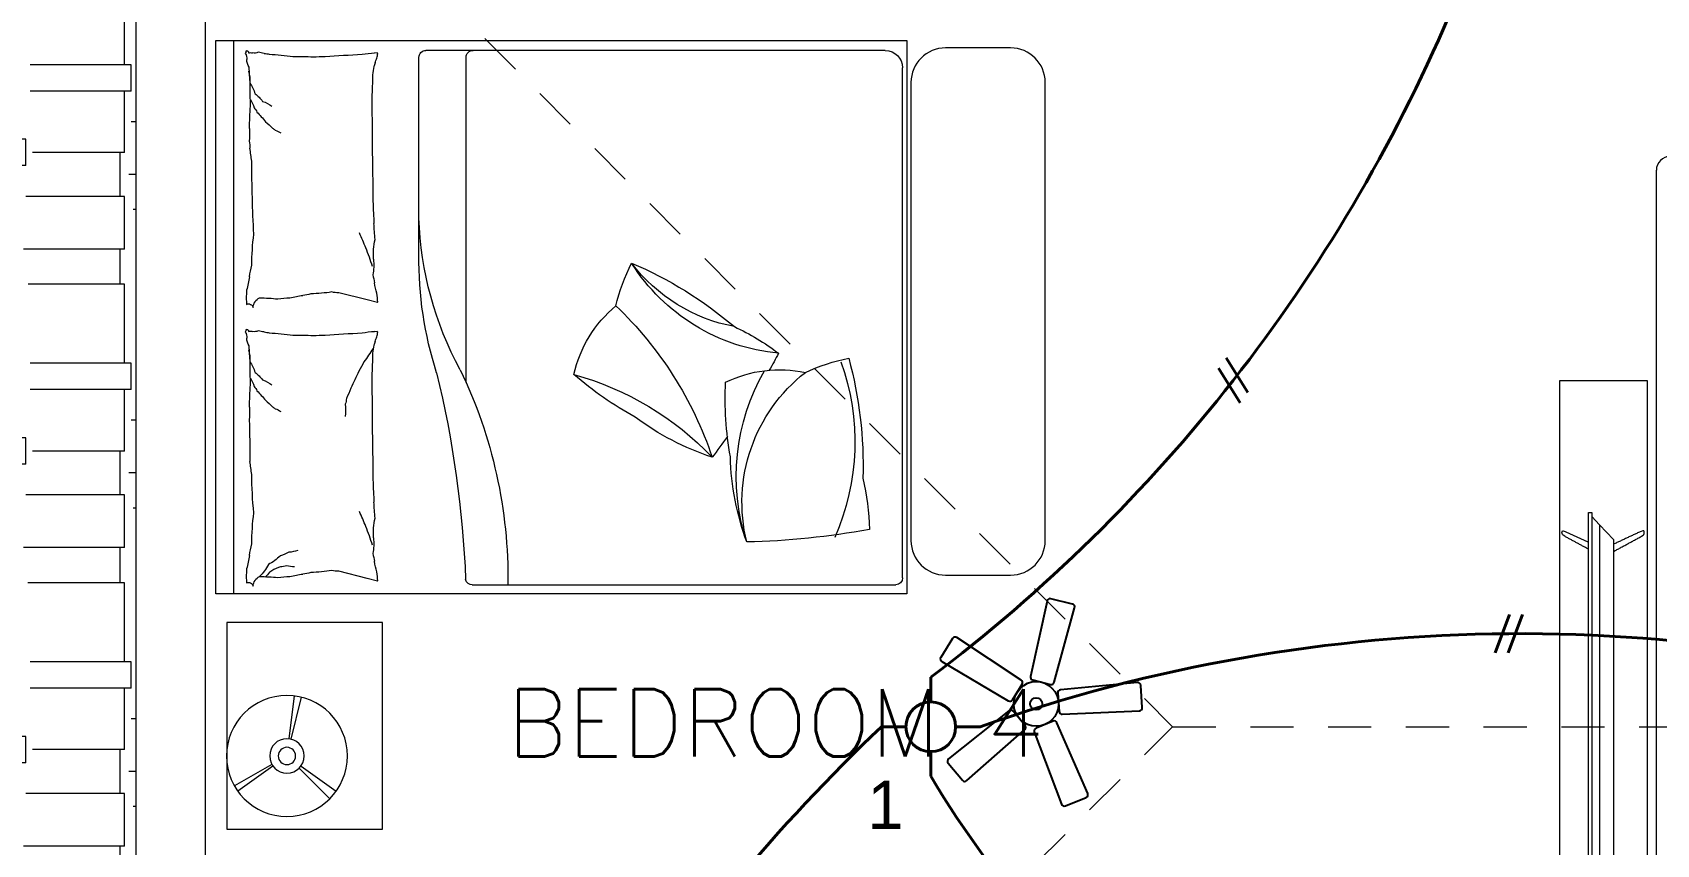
# Model space of a CAD drawing. Header units: metres. Extents: x 14 to 2416, y -346 to 476.
# Drawn here: x 132.477 to 137.177, y -69.412 to -67.063 of the extents above; entities that cross this region are included whole.
import ezdxf

# ---------------------------------------------------------------- set-up
doc = ezdxf.new("R2010")
doc.units = ezdxf.units.M
for name, pattern in [('0', [0]), ('CONTINUA', [0]), ('HIDDEN2', [0.1875, 0.125, -0.0625])]:
    doc.linetypes.add(name, pattern=pattern)
doc.layers.get('0').update_dxf_attribs({"linetype": '0', "lineweight": 20})
for name, color, linetype, lineweight in [('A-ANNO-TEXT', 20, 'Continuous', 13), ('A-WALL', 250, 'Continuous', 20), ('baños', 251, 'Continuous', 0), ('E Salida Luces', 22, 'Continuous', 40), ('E Tuberia Emp Losa', 22, 'Continuous', 40), ('MOBILIARIOS', 252, 'Continuous', 0), ('textos', 7, 'Continuous', 0)]:
    doc.layers.add(name, color=color, linetype=linetype, lineweight=lineweight)
doc.layers.add('MAVA Luminarias', color=1, linetype='Continuous')
doc.layers.add('Techos 1', color=7, linetype='HIDDEN2', lineweight=9, true_color=0x42391a)
doc.layers.add('Techos 2do', color=7, linetype='CONTINUA', lineweight=5, true_color=0x42391a)
doc.styles.add('CENTURY GOTHIC', font='GOTHIC.TTF')
doc.styles.get("Standard").update_dxf_attribs({"font": 'arial.ttf', "height": 0.1875})

# ---------------------------------------------------------------- blocks, each defined once
blk = doc.blocks.new('abanico mava')
at = {"layer": 'MAVA Luminarias', "linetype": 'ByBlock', "lineweight": -2, "extrusion": (4.64877621487093e-10, 3.7221490143641e-09, 1)}
for points, elevation in [([(513803.1024588232, 2035248.67754846), (513803.2149462215, 2035249.08632428, 0.4213740536796735), (513803.2028594591, 2035249.106997782), (513803.0841860434, 2035249.136471829, 0.4213740536796723), (513803.0638313481, 2035249.123855575), (513802.9719955589, 2035248.709950666, 0.4070891436510839), (513802.9843078518, 2035248.690086373), (513803.0822834051, 2035248.665752903, 0.4070891436511436)], -6.03849640251431e-10), ([(513802.9212881202, 2035248.689671835), (513802.5672797309, 2035248.922972383, 0.4213740536796735), (513802.5438830475, 2035248.917865652), (513802.4791794606, 2035248.814108508, 0.4213740536796723), (513802.4848882848, 2035248.790851406), (513802.8501564256, 2035248.575606729, 0.4070891436510839), (513802.8728531984, 2035248.581178011), (513802.9262718153, 2035248.666838844, 0.4070891436511436)], -5.647524398484885e-10), ([(513802.9932175172, 2035248.404817102), (513803.1424856986, 2035248.007992084, 0.4213740536796735), (513803.1644156742, 2035247.99837129), (513803.2777488945, 2035248.044280769, 0.4213740536796723), (513803.2868005406, 2035248.066451723), (513803.1178100537, 2035248.45528755, 0.4070891436510839), (513803.0961732612, 2035248.464121116), (513803.0026065184, 2035248.426218722, 0.4070891436511436)], 4.620809539748713e-10)]:
    blk.add_lwpolyline(points, format="xyb", close=True, dxfattribs=dict(at, elevation=elevation))
for points in [[(513803.1469136354, 2035248.501498554), (513803.5704430601, 2035248.520835356, 0.4213740536796735), (513803.5863697135, 2035248.538719014), (513803.5777290959, 2035248.66069212, 0.4213740536796723), (513803.5594403782, 2035248.676151949), (513803.1374145983, 2035248.635589324, 0.4070891436510839), (513803.1223272409, 2035248.617741233), (513803.1294608461, 2035248.517041489, 0.4070891436511436)], [(513802.85377328, 2035248.521114585), (513802.5224966649, 2035248.256526434, 0.4213740536796735), (513802.5201234817, 2035248.232696799), (513802.5988078816, 2035248.139097311, 0.4213740536796723), (513802.6226908243, 2035248.137339885), (513802.9402747395, 2035248.418216268, 0.4070891436510839), (513802.9419898236, 2035248.441523802), (513802.8770287911, 2035248.518798579, 0.4070891436511436)]]:
    blk.add_lwpolyline(points, format="xyb", close=True, dxfattribs=at)
at = {"layer": 'MAVA Luminarias', "linetype": 'ByBlock', "lineweight": -2}
for radius in [0.1226918486957073, 0.03346141328064745]:
    blk.add_circle((513803.0035302752, 2035248.558930107), radius, dxfattribs=at)
blk = doc.blocks.new('PL BASE 2N NASAS 09')
at = {"layer": 'A-WALL'}
blk.add_line((162.7475463272301, -9.821728172700524), (162.7475463272305, -6.601728216938014), dxfattribs=at)
blk.add_lwpolyline([(159.4475462980362, -11.01172784734479), (160.6575458720629, -11.01171047413736, -0.4142160623262013), (160.697546227813, -11.05171045980035), (160.6975462708234, -11.1717220581239, -0.4142128514885198), (160.6575463822434, -11.21172207245917), (158.3875463366161, -11.21172825626488, -0.4142143782267747), (158.3475462251961, -11.17172825626503), (158.3475462251963, -5.251728172700219)], format="xyb", dxfattribs=at)
blk.add_lwpolyline([(158.6475462980297, -5.411728237563096), (158.5475462980297, -5.411728245570856), (158.5475462251963, -11.0117288342916), (158.5875465809465, -11.01172843950965), (158.6475462980362, -11.01172784734479)], dxfattribs=at)
blk.add_arc((162.7875463272305, -6.601728216938021), 0.04, 90, 179.9999999999923, dxfattribs=at)
at = {"layer": 'Techos 1'}
for p, q in [((157.4475462251962, -4.311728172737816), (161.3475462251966, -8.211728172736628)), ((157.4475462251965, -12.11172817273746), (161.3475462251966, -8.211728172736628)), ((161.3475462251966, -8.211728172736628), (176.0975462980299, -8.211728172736741))]:
    blk.add_line(p, q, dxfattribs=at)
at = {"layer": 'baños', "linetype": 'Continuous', "flags": 8}
for tag, p in [('MODELNUMBER', (167.1329024166141, -5.630616461235327, 2.857834639711941e-07)), ('TRADENAME', (167.1329024166694, -5.630658418648189, 2.857834639711941e-07)), ('MATERIAL', (167.132902416781, -5.630742991131918, 2.857834639711941e-07)), ('PRODUCT', (167.1329024167253, -5.630700704890167, 2.857834639711941e-07)), ('MODELNUMBER', (168.3076463902173, -5.630616461235327, 2.857834639711941e-07)), ('TRADENAME', (168.3076463902726, -5.630658418648189, 2.857834639711941e-07)), ('MATERIAL', (168.3076463903842, -5.630742991131918, 2.857834639711941e-07)), ('PRODUCT', (168.3076463903285, -5.630700704890167, 2.857834639711941e-07))]:
    blk.add_attdef(tag, p, '', height=2.537174511142602e-05, rotation=180.0000755047861, dxfattribs=at)
at = {"layer": 'baños', "linetype": 'Continuous'}
for tag, p, rotation in [('MODELNUMBER', (169.2428197568918, -19.70646632265289), 180.0000755047722), ('TRADENAME', (169.2427792151639, -19.70642399073245), 180.0000755047722), ('MATERIAL', (169.2430061964403, -19.70633932648513), 180.0000755047722), ('PRODUCT', (169.2430045678992, -19.70638165846137), 180.0000755047722), ('MODELNUMBER', (169.9523880079747, -19.70646632280497), 179.9999244952277), ('TRADENAME', (169.9523880080304, -19.7064239908311), 179.9999244952277), ('MATERIAL', (169.952388008142, -19.7063393268829), 179.9999244952277), ('PRODUCT', (169.9523880080861, -19.706381658857), 179.9999244952277)]:
    blk.add_attdef(tag, p, '', height=2.5399184405861e-05, rotation=rotation, dxfattribs=at)
at = {"layer": 'textos', "insert": (159.2867183991561, -8.298050266886634), "char_height": 0.195, "width": 3.404876511770499, "attachment_point": 7}
blk.add_mtext('{\\Fromans|c0; BEDROOM 4}', dxfattribs=at)
blk = doc.blocks.new('A$C58f5b6b7')
at = {"layer": 'MOBILIARIOS'}
for points in [[(1.069470840775466e-07, 0.2525811234954745), (2.000000106947084, 0.2525811234954745), (2.000000106947084, 0), (1.069470840775466e-07, 0)], [(0.3820001069470891, 0.1596185134729211), (0.3820001069470891, 0.1691435134729176), (1.618000106947079, 0.1691435134729176), (1.618000106947079, 0.1596185134729211)]]:
    blk.add_lwpolyline(points, close=True, dxfattribs=at)
for points in [[(1.605932393574449, 0.159519432846011), (1.582282151334311, 0.1371998092812277), (1.000000106947084, 0.1371998092812277), (0.4177180625598567, 0.1371998092812277), (0.3940678203197194, 0.159519432846011)], [(1.582282151334311, 0.1371998092812277), (1.539962872616115, 0.09726151347291534), (0.4600373412780527, 0.09726151347290113), (0.4177180625598567, 0.1371998092812277)]]:
    blk.add_lwpolyline(points, dxfattribs=at)
for points, degree in [([(0.4511645361125147, 0.2382135501685951, -0.004703474324619776), (0.446902711392795, 0.2460982481493375, -0.004703474324619776), (0.4415006584346202, 0.2460982481493375, -0.004703474324619776), (0.4324817371493168, 0.2460982481493375, -0.004703474324619776), (0.4368044720420698, 0.2370140929480868, -0.004703474324619776)], 3), ([(0.4368044720420698, 0.2370140929480868, -0.004703474324619776), (0.452572019644947, 0.2030788032105022, -0.004703474324619776), (0.4683395672478241, 0.1691435134729176, -0.004703474324619776)], 2), ([(0.4884981539053115, 0.1691435134729176, -0.004703474324619776), (0.4698313450089131, 0.2036785318207563, -0.004703474324619776), (0.4511645361125147, 0.2382135501685951, -0.004703474324619776)], 2), ([(1.511502059988857, 0.1691435134729176, -0.004703474324619776), (1.530168868885255, 0.2036785318207563, -0.004703474324619776), (1.548835677781653, 0.2382135501685951, -0.004703474324619776)], 2), ([(1.563195741852098, 0.2370140929480868, -0.004703474324619776), (1.547428194249221, 0.2030788032105022, -0.004703474324619776), (1.531660646646344, 0.1691435134729176, -0.004703474324619776)], 2), ([(1.548835677781653, 0.2382135501685951, -0.004703474324619776), (1.553097502501373, 0.2460982481493375, -0.004703474324619776), (1.558499555459548, 0.2460982481493375, -0.004703474324619776), (1.567518476744851, 0.2460982481493375, -0.004703474324619776), (1.563195741852098, 0.2370140929480868, -0.004703474324619776)], 3), ([(0.4368044720420698, 0.0171824033505743, -0.004703474324619776), (0.4554082793266616, 0.05722195841174482, -0.004703474324619776), (0.4740120866112534, 0.09726151347290113, -0.004703474324619776)], 2), ([(0.4950970879554575, 0.09726151347290113, -0.004703474324619776), (0.4731308120339577, 0.05662222980149068, -0.004703474324619776), (0.4511645361125147, 0.01598294613006601, -0.004703474324619776)], 2), ([(1.504903125938711, 0.09726151347291534), (1.52686940186021, 0.05662222980149068), (1.548835677781653, 0.01598294613006601)], 2), ([(1.563195741852098, 0.0171824033505743), (1.544591934567507, 0.05722195841174482), (1.525988127282915, 0.09726151347291534)], 2)]:
    blk.add_open_spline(points, degree=degree, dxfattribs=at)
for points in [[(0.4511645361125147, 0.01598294613006601, -0.004703474324619776), (0.446902711392795, 0.008098248149337905, -0.004703474324619776), (0.4415006577906411, 0.008098248149337905, -0.004703474324619776), (0.432481734999044, 0.008098248149337905, -0.004703474324619776), (0.4368044720420698, 0.0171824033505743, -0.004703474324619776)], [(1.548835677781653, 0.01598294613006601), (1.553097502501373, 0.008098248149337905), (1.558499556103527, 0.008098248149337905), (1.567518478895124, 0.008098248149337905), (1.563195741852098, 0.0171824033505743)]]:
    blk.add_open_spline(points, degree=3, knots=[-0.08544200803406514, -0.08544200803406514, -0.08544200803406514, -0.08544200803406514, -0.04272100910977372, 0, 0, 0, 0], dxfattribs=at)
blk = doc.blocks.new('A$Ca0281d7f')
at = {"layer": 'MOBILIARIOS'}
for p, q in [((0.4005522663074998, 1.600000072819), (0.4005522663074714, 7.281900593625323e-08)), ((2.4005522663075, 1.600000072819), (0.4005522663074998, 1.600000072819)), ((2.348180854970565, 7.281900593625323e-08), (2.348180854970565, 1.600000072819)), ((2.4005522663075, 7.281900593625323e-08), (2.4005522663075, 1.600000072819)), ((0.4627218130564188, 1.571571602576057), (1.792472351629685, 1.571571602576057)), ((1.675990495328142, 0.6110751425962649), (1.675990495328143, 1.551571602576057)), ((1.812472351629686, 0.9804640567684544), (1.812472351629686, 1.551571602576057)), ((0.4127218130535084, 0.04581714813807025), (0.4127218130535084, 1.521571602580423)), ((1.932219182418635, 0.8426619810282716), (1.962244760886392, 0.8501734682152744)), ((1.962244760886392, 0.8501734682152744), (2.044814889822305, 0.8708299110161022)), ((1.962244760886392, 0.0441591523149043), (2.044814889822305, 0.06481559510845614)), ((0.4005522663074998, 7.281900593625323e-08), (2.4005522663075, 7.281900593625323e-08)), ((1.658061263160936, 0.02581714814127168), (0.432721813050307, 0.02581714814127167)), ((1.932219182418635, 0.03664766512790152), (1.962244760886392, 0.0441591523149043))]:
    blk.add_line(p, q, dxfattribs=at)
blk.add_lwpolyline([(0.1000016621426312, 1.578946357944119), (0.2883827195614685, 1.578946357944119, -0.414213562373095), (0.3883827195614913, 1.478946357944125), (0.3883827195614913, 0.1536651826133948, -0.414213562373095), (0.2883827195614685, 0.05366518261340048), (0.1000016621426312, 0.05366518261340048, -0.414213562373095), (1.662142608438444e-06, 0.1536651826133948), (1.662142608438444e-06, 1.478946357944125, -0.414213562373095)], format="xyb", close=True, dxfattribs=at)
for centre, radius, start, end in [((0.4627218130564188, 1.521571602580423), 0.05, 90, 180), ((1.655990495328143, 1.551571602576057), 0.02, 0, 90.00000000000001), ((1.792472351629685, 1.551571602576057), 0.02, 0, 90.00000000000001), ((1.930908347000809, 1.564069928611332), 0.001321023312922661, 286.6977659047689, 7.120393671104875), ((1.847289726859458, 1.538367251271609), 0.0874807337156975, 7.120393671104875, 16.22115114788595), ((1.935575146098131, 1.583269481076911), 0.01932936577007352, 260.0016419585787, 286.6977659047689), ((1.921494106864998, 1.244174827773293), 0.3211810663005845, 80.00164195857872, 86.49514232994571), ((1.250567008232878, -12.05569610660774), 13.63555196031532, 86.49514232994571, 86.94504210728516), ((2.045243904213862, 0.189679265621578), 1.365227436036071, 86.94504210728516, 88.36691135833243), ((2.157885354944597, 0.8754123921270889), 0.6787269722582456, 88.36691135833243, 93.36874860142143), ((2.299263158654071, 0.6490026050768734), 0.9130531557024769, 93.36874860142143, 97.68089670962777), ((2.287216853584255, 1.366557610165671), 0.1983336164097875, 97.68089670962777, 102.1094580315687), ((2.225899812111606, 1.806669367312622), 0.2460324298296742, 278.1334825947088, 282.1094580315687), ((2.289487410454171, 1.596634989265056), 0.03278844727572733, 248.5790157173075, 278.1334825947088), ((2.299965878818625, 1.549715945514379), 0.01559499963616461, 68.57901571730756, 111.990399069729), ((2.309848161633568, 1.565115424385056), 0.004278555704268702, 111.990399069729, 191.8930567863744), ((2.309022423033753, 1.571267352660414), 0.002318503280762332, 250.4360326307888, 11.89305678637437), ((2.339886878407128, 1.547634034245618), 0.02887700087184937, 149.3487451222086, 184.3025398218721), ((2.31446639823946, 1.57301441669091), 0.003419526399010452, 201.7883022298756, 250.4360326307888), ((2.338360548464266, 1.571676129499735), 0.02510997430044378, 184.3025398218721, 201.7883022298756), ((1.865905518397199, 1.514039204254857), 0.07672654245508678, 16.22115114788595, 27.28411723063636), ((1.983729483306092, 1.545559442859428), 0.04528945216353445, 192.869038036524, 207.2841172306364), ((2.089076234065146, 1.533892431713809), 0.14588121229112, 183.5739729966662, 192.869038036524), ((1.483450939283216, 1.550247114067076), 0.8207889043864385, 354.7408119783486, 358.0921132532728), ((2.401054283110284, 1.484416846734291), 0.0992050227585521, 164.0647579922563, 184.2158775759119), ((2.257397857299225, 1.550410010483517), 0.05392039297186392, 329.3487451222086, 354.7408119783486), ((3.110858714099891, 1.507222666167706), 1.164013960197642, 180.2865448048574, 183.5739729966662), ((2.382288261259532, 1.418691676774813), 0.0992050227558066, 143.9136387707705, 164.0647579922563), ((0.8065882715173984, 1.459997491615411), 1.49427168971778, 358.0921132532728, 0.575740773740852), ((7.666794500540277, 1.337815658090165), 5.718506036002936, 179.0296215215465, 180.2865448048574), ((2.296662380672501, 1.330170677773765), 0.09920502275485914, 108.4396515788457, 126.1766451282346), ((2.345453839757397, 1.365850094948598), 0.09920502275516621, 126.1766451282346, 143.9136387707705), ((2.508031540223897, 1.322552325221238), 0.2340218361334519, 152.760412370091, 159.1397179883683), ((1.429888372354185, 1.337152876158996), 0.8732080458158228, 0.575740773740852, 4.801845673464552), ((2.398734358875231, 1.190500771585846), 0.2251969116392901, 129.0349358862812, 136.1884922639235), ((2.563887685654777, 1.122214762547571), 0.3916486463265963, 136.1884922639235, 141.6114335728958), ((2.349531939174199, 1.358204751241772), 0.07678123187264828, 141.6114335728958, 152.760412370091), ((2.306789231989683, 1.157025352050312), 0.2001861671677479, 113.0027692445334, 118.3167638750771), ((2.259620466161437, 1.302986889585497), 0.04931628471404679, 118.3167638750771, 129.0349358862812), ((2.592470579221413, 1.333095662655012), 0.2897025545989886, 177.4614144787592, 184.8018456734646), ((15.92763142223353, 0.9969801491801036), 13.9827580160609, 178.7204725811328, 179.5242891090989), ((1.775232713488663, 1.344758116089849), 0.5292819795560268, 349.8101235023769, 353.9133047984918), ((2.453758205673807, 1.281887565414706), 0.1523768302813976, 169.8101235023769, 177.4614144787592), ((-1.477296690793708, 1.251068569847376), 3.77346295666114, 356.7918949885468, 0.0008172723834929364), ((0.8277370435674589, 1.118930506644887), 0.9852622038361045, 331.4328480126824, 358.1261301516859), ((3.157863860725342, 1.015143141442735), 1.216456855347276, 175.3824179551856, 177.3903699312741), ((0.5395216453335934, 1.137904528275016), 1.404763554196242, 355.3824179551855, 357.2509352236394), ((1.307282285067345, 1.337951127535547), 0.738666396783039, 334.6889261581309, 336.5155917176135), ((1.61348153438405, 0.9502335589725988), 0.6826847311036982, 0, 7.546851360023991), ((1.714338121631158, 0.9787187569466766), 0.2300529023409549, 357.2509352236394, 11.55856194959438), ((1.269391019662294, 1.246098731856677), 0.7386663969358387, 338.3422572362051, 340.5720183901779), ((1.288516404428378, 1.294760419144353), 0.7386663968077241, 336.5155917176135, 338.3422572362051), ((0.719037373253792, 1.258608141749764), 0.5655374270383083, 275.3391182013303, 327.6894906361663), ((1.653484976190207, -0.1157259505458484), 1.165187428752571, 113.064163725441, 130.3208599685709), ((0.8089507406057748, 1.252091323567046), 0.4879216160464532, 280.6986460918727, 322.6863775816319), ((0.7089047498612273, 0.7072337159073953), 0.5479890230446335, 13.20342704477801, 27.03622918731887), ((0.7419427912749148, 0.9666026182397616), 1.070619297177309, 342.196632877853, 0.7418357977156923), ((2.089118332181101, 0.9513342684598172), 0.1459110822094432, 173.5659464289486, 191.5585619495943), ((1.250272467209584, 1.19189316936658), 0.7386663969404011, 340.5720183901779, 342.8017791177252), ((2.063013652471568, 0.8845041512989553), 0.2422405746093392, 7.546851360023991, 15.74398358214191), ((1.714920970655953, 0.9375800425635532), 0.229668082843701, 342.6135877437062, 350.5158958166045), ((2.060432404469907, 0.886319071179372), 0.1197367658717637, 162.6135877437062, 173.5659464289486), ((2.60462267284413, 0.9610359939700572), 0.3047651663592303, 188.4371936823337, 195.7439835821419), ((1.664031313260352, 0.888229531251767), 0.2707516457540592, 350.5158958166045, 355.9170601351706), ((2.047963069949333, 0.938467937792069), 0.06771125242053372, 267.3351183681407, 284.0451939094079), ((2.156137928185785, 1.525143366381002), 0.6587817297258798, 261.9949491947997, 267.3351183681407), ((2.192515356183435, 1.17703595107136), 0.3171219007145616, 257.8016206814324, 261.9949491947997), ((1.999976908629037, -0.006459170223621413), 0.8820328122766421, 77.80162068143241, 80.31563361171794), ((2.18634792781188, 0.6516801589908425), 0.203978832723049, 80.31563361171794, 90), ((2.274054945011017, 0.3638280418102511), 0.4918309499015451, 90, 96.23236461263444), ((2.258462450184311, 0.8252339670519575), 0.03418623553405789, 4.400209094151162, 63.41947899331191), ((2.472423875880054, 0.8783412022470145), 0.1611327186373747, 180, 188.4371936823337), ((2.401690473788335, 0.8370283166526349), 0.09039931654700195, 168.7276231168172, 180), ((1.987478650497047, 0.05083347057680776), 1.07980361287772, 133.6305735890338, 161.4287965004251), ((1.014803268453812, 0.556660524157823), 0.3575412638158377, 12.47818912100046, 50.4625377682406), ((1.931304655126155, 0.8427272614656829), 0.0009168542464135526, 355.9170601351706, 104.0449372957391), ((2.305418753422714, 0.8252914324924348), 0.01312400763468531, 63.41947899331191, 168.7276231168172), ((1.212752576489998, 0.1087952108895563), 0.734038826198371, 115.2590094572144, 126.9351438086379), ((1.930908347000809, 0.7580556127109617), 0.001321023312922661, 286.6977659047689, 7.120393671104875), ((1.847289726859458, 0.7323529353712388), 0.0874807337156975, 7.120393671104875, 16.22115114788595), ((1.935575146098131, 0.7772551651692652), 0.01932936577007352, 260.0016419585787, 286.6977659047689), ((1.921494106864998, 0.4381605118729226), 0.3211810663005845, 80.00164195857872, 86.49514232994571), ((1.250567008232878, -12.86171042250811), 13.63555196031532, 86.49514232994571, 86.94504210728516), ((2.299263158654071, -0.1570117108234967), 0.9130531557024769, 93.36874860142143, 97.68089670962777), ((2.287216853584255, 0.5605432942580251), 0.1983336164097875, 97.68089670962777, 102.1094580315687), ((2.225899812111606, 1.000655051412252), 0.2460324298296742, 278.1334825947088, 282.1094580315687), ((2.289487410454171, 0.7906206733646854), 0.03278844727572733, 248.5790157173075, 278.1334825947088), ((2.299965878818625, 0.7437016296140087), 0.01559499963616461, 68.57901571730756, 111.990399069729), ((2.309848161633568, 0.7591011084846855), 0.004278555704268702, 111.990399069729, 191.8930567863744), ((2.309022423033753, 0.7652530367527675), 0.002318503280762332, 250.4360326307888, 11.89305678637437), ((2.339886878407128, 0.7416197183452482), 0.02887700087184937, 149.3487451222086, 184.3025398218721), ((2.31446639823946, 0.7670001007905398), 0.003419526399010452, 201.7883022298756, 250.4360326307888), ((2.338360548464266, 0.7656618135993654), 0.02510997430044378, 184.3025398218721, 201.7883022298756), ((1.865905518397199, 0.7080248883544868), 0.07672654245508678, 16.22115114788595, 27.28411723063636), ((1.983729483306092, 0.739545126959058), 0.04528945216353445, 192.869038036524, 207.2841172306364), ((2.089076234065146, 0.7278781158134393), 0.14588121229112, 183.5739729966662, 192.869038036524), ((2.562351897781923, 1.096961296189477), 0.7286236185014265, 212.1349795991576, 215.8262850843881), ((2.045243904213862, -0.6163350502787921), 1.365227436036071, 86.94504210728516, 88.36691135833243), ((2.157885354944597, 0.06939807622671879), 0.6787269722582456, 88.36691135833243, 93.36874860142143), ((1.483450939283216, 0.7442327981667063), 0.8207889043864385, 354.7408119783486, 358.0921132532728), ((2.401054283110284, 0.678402530833921), 0.0992050227585521, 164.0647579922563, 184.2158775759119), ((2.257397857299225, 0.7443956945831474), 0.05392039297186392, 329.3487451222086, 354.7408119783486), ((1.692277236501519, 0.3725672337854206), 1.165187428752538, 164.6277789282897, 181.884475612569), ((1.239371163168522, 0.4390115582167794), 0.6885086632900638, 160.2936131652849, 203.6413989523028), ((0.4604599939066754, 0.1442676555119845), 0.5479890230446278, 64.76704225177608, 78.59984479860805), ((2.713450226017863, 1.724725997820686), 2.197681049768976, 207.9248167912816, 209.379302400377), ((3.110858714099891, 0.7012083502600603), 1.164013960197642, 180.2865448048574, 183.5739729966662), ((2.251383145428122, 0.8099680821074458), 0.3126399225708171, 206.4984803909256, 212.1349795991576), ((2.382288261259532, 0.6126773608744429), 0.0992050227558066, 143.9136387707705, 164.0647579922563), ((0.8065882715173984, 0.6539831757150409), 1.49427168971778, 358.0921132532728, 0.575740773740852), ((0.7685641858061496, 0.2902744933266234), 0.3575412638158535, 64.04180470951874, 102.0261533727548), ((0.4001470022722566, 0.2637450909273041), 0.477423770499153, 346.1849443967824, 52.00165680441537), ((0.2856818955279374, 0.3396917153180851), 0.6084857367817972, 341.8100456859929, 30.1351208540247), ((-0.06184992013544965, 0.5665807781655615), 0.987948240476393, 350.060729459472, 2.620183578971173), ((1.593916695530475, -0.2048185179852141), 0.8697011065324164, 105.3360114569662, 136.4192719469313), ((0.7150106182253295, 1.37888744980174), 0.9879482404763767, 298.497114200112, 311.0565683714501), ((2.945189197816354, 0.04363191772549069), 1.390272332979946, 154.2426611098885, 180.7342007897885), ((4.770279207360864, -0.08757317867153436), 3.095527693941272, 166.4201152723858, 177.6238450856754), ((7.666794500540277, 0.5318013421825185), 5.718506036002936, 179.0296215215465, 180.2865448048574), ((3.291756822459433, 1.23368023969357), 1.432285134951083, 204.3265278298851, 206.4984803909256), ((2.296662380672501, 0.5241563618733949), 0.09920502275485914, 108.4396515788457, 126.1766451282346), ((2.345453839757397, 0.5598357790482282), 0.09920502275516621, 126.1766451282346, 143.9136387707705), ((2.508031540223897, 0.5165380093208682), 0.2340218361334519, 152.760412370091, 159.1397179883683), ((2.48395849347537, 0.7735057795840135), 0.5066465191820224, 200.6742811174504, 204.3265278298851), ((2.080122567605144, 0.5689272904024278), 0.05797391510516451, 184.0827718428247, 200.6742811174504), ((2.563887685654777, 0.3162004466472013), 0.3916486463265963, 136.1884922639235, 141.6114335728958), ((2.349531939174199, 0.5521904353414016), 0.07678123187264828, 141.6114335728958, 152.760412370091), ((1.429888372354185, 0.5311385602586256), 0.8732080458158228, 0.575740773740852, 4.801845673464552), ((2.297412239969276, 0.5315892275216925), 0.2720537801698949, 176.444800906154, 184.0827718428247), ((2.306789231989683, 0.3510110361499414), 0.2001861671677479, 113.0027692445334, 118.3167638750771), ((2.259620466161437, 0.4969725736851274), 0.04931628471404679, 118.3167638750771, 129.0349358862812), ((2.398734358875231, 0.3844864556854759), 0.2251969116392901, 129.0349358862812, 136.1884922639235), ((2.592470579221413, 0.5270813467473658), 0.2897025545989886, 177.4614144787592, 184.8018456734646), ((0.7159866387610747, 1.142054533290692), 0.7873704550455742, 288.3526557755955, 306.6851189477708), ((15.92763142223353, 0.1909658332797335), 13.9827580160609, 178.7204725811328, 179.5242891090989), ((7.623097816236395, 0.3429673117032905), 5.321714649111766, 178.2785893536982, 179.5730534984846), ((2.713450226017863, 1.724725997820686), 2.197681049769391, 215.296571622571, 217.2418249850506), ((0.1242677700302517, 0.4201192188296857), 0.7873704550456012, 339.9162712835639, 358.2487342976876), ((1.775232713488663, 0.438743800189485), 0.5292819795560268, 349.8101235023769, 353.9133047984918), ((1.242430833162921, 0.1669145812806249), 0.7340388261984049, 166.8226250241524, 178.4987590973946), ((1.247181670086434, 0.3451080789772902), 1.048984595397113, 353.9133047984918, 0), ((3.157863860725342, 0.2091288255423649), 1.216456855347276, 175.3824179551856, 177.3903699312741), ((0.5395216453335934, 0.3318902123746454), 1.404763554196242, 355.3824179551855, 357.2509352236394), ((1.307282285067345, 0.5319368116351768), 0.738666396783039, 334.6889261581309, 336.5155917176135), ((1.714338121631158, 0.1727044410463066), 0.2300529023409549, 357.2509352236394, 11.55856194959438), ((1.269391019662294, 0.4400844159563064), 0.7386663969358387, 338.3422572362051, 340.5720183901779), ((1.288516404428378, 0.488746103243983), 0.7386663968077241, 336.5155917176135, 338.3422572362051), ((1.61348153438405, 0.1442192430722287), 0.6826847311036982, 0, 7.546851360023991), ((0.9095757796404143, 2.346945144552055), 2.197681049768874, 259.4884322622704, 268.8054403603537), ((2.089118332181101, 0.1453199525594471), 0.1459110822094432, 173.5659464289486, 191.5585619495943), ((1.250272467209584, 0.3858788534662096), 0.7386663969404011, 340.5720183901779, 342.8017791177252), ((2.063013652471568, 0.07848983539858523), 0.2422405746093392, 7.546851360023991, 15.74398358214191), ((2.060432404469907, 0.08030475527900194), 0.1197367658717637, 162.6135877437062, 173.5659464289486), ((2.202821795735076, 0.2590783723671564), 0.1399446217354686, 253.4850240281281, 264.368873646946), ((2.253489871124771, 0.2440553979931508), 0.1399446217330947, 242.6011743337098, 253.4850240281281), ((2.312832621531129, 0.2086711799083503), 0.1399446217408161, 224.902383605114, 242.6011743337098), ((2.60462267284413, 0.1550216780696871), 0.3047651663592303, 188.4371936823337, 195.7439835821419), ((1.664031313260352, 0.08221521535139686), 0.2707516457540592, 350.5158958166045, 355.9170601351706), ((1.714920970655953, 0.1315657266631831), 0.229668082843701, 342.6135877437062, 350.5158958166045), ((2.047963069949333, 0.132453621891699), 0.06771125242053372, 267.3351183681407, 284.0451939094079), ((2.156137928185785, 0.7191290504806318), 0.6587817297258798, 261.9949491947997, 267.3351183681407), ((2.192515356183435, 0.3710216351709903), 0.3171219007145616, 257.8016206814324, 261.9949491947997), ((1.999976908629037, -0.8124734861239915), 0.8820328122766421, 77.80162068143241, 80.31563361171794), ((2.172423245226241, 0.1694931877745773), 0.09153263705200516, 270, 284.6851066588472), ((2.18634792781188, -0.1543341569095276), 0.203978832723049, 80.31563361171794, 90), ((2.213708380311004, 0.1341243629603639), 0.05616381224046976, 251.2201011069947, 270), ((2.290096028112316, 0.2687991215234149), 0.2055588306124303, 248.1850764519421, 251.2201011069947), ((2.274054945011017, -0.442186274090119), 0.4918309499015451, 90, 96.23236461263444), ((2.288621753964549, 0.2107218384289524), 0.1510926614711583, 244.6448831645178, 248.1850764519421), ((2.267294238264299, 0.1098850029911489), 0.0526082136424462, 228.5570937573442, 244.6448831645178), ((2.317215637945196, 0.1154941416852751), 0.08985455834404225, 216.2640674223085, 228.5570937573442), ((2.372897710201073, 0.1484010724188636), 0.139944621739241, 207.2035924719159, 224.902383605114), ((2.258462450184311, 0.01921965115158741), 0.03418623553405789, 4.400209094151162, 63.41947899331191), ((2.472423875880054, 0.07232688634664441), 0.1611327186373747, 180, 188.4371936823337), ((2.401690473788335, 0.03101400075226479), 0.09039931654700195, 168.7276231168172, 180), ((0.432721813050307, 0.04581714813807025), 0.02, 180, 270), ((1.658061263160936, 0.04581714813807025), 0.02, 270, 345.3737783331061), ((1.931304655126155, 0.03671294556531279), 0.0009168542464135526, 355.9170601351706, 104.0449372957391), ((2.305418753422714, 0.01927711659206466), 0.01312400763468531, 63.41947899331191, 168.7276231168172)]:
    blk.add_arc(centre, radius, start, end, dxfattribs=at)
blk = doc.blocks.new('A$C8346a57b')
at = {"layer": 'MOBILIARIOS'}
for p, q in [((0.2641287017831928, 0.2603988280359886), (0.2338117486578994, 0.381666640551714)), ((0.2700537463097135, 0.2615055968606725), (0.2545494044825318, 0.3855403314490218)), ((0.2355688094758079, 0.1828297933432736), (0.1338521255747764, 0.1101750191272117)), ((0.2409001439809799, 0.176536363968637), (0.1525117963319644, 0.08814801631962155)), ((0.3169421565980883, 0.1828297933432736), (0.4186588404991198, 0.1101750191272117)), ((0.3196676401421428, 0.1870847561120286), (0.4281980329105863, 0.125067388817854))]:
    blk.add_line(p, q, dxfattribs=at)
blk.add_lwpolyline([(-1.919638179970207e-06, 0.5982902986837644), (0.4499968336383517, 0.5982902986837644), (0.4499968336383517, -6.792788553866558e-11), (-1.919638179970207e-06, -6.792788553866558e-11)], close=True, dxfattribs=at)
for radius in [0.1750000000000007, 0.05000000000000071, 0.02500000000000213]:
    blk.add_circle((0.2762554830405861, 0.2118917030282432), radius, dxfattribs=at)
blk = doc.blocks.new('PL MUEBLES 2N NASAS 09')
at = {"layer": 'Techos 2do'}
h = blk.add_hatch(dxfattribs=at)
h.set_pattern_fill('AR-RSHKE', color=256, scale=0.001, angle=180)
h.set_pattern_definition([(180, (0.009522626546072388, 45.04422288034681), (-0.6477, -0.3048), [0.1524, -0.127, 0.1778, -0.0762, 0.2286, -0.1016]), (180, (-0.1428773734538709, 45.03152288034681), (-0.6477, -0.3048), [0.127, -0.4826, 0.1016, -0.1524]), (180, (-0.447677373453871, 45.0632728803468), (-0.6477, -0.3048), [0.0762, -0.7874]), (270, (0.009522626546072388, 45.04422288034681), (0.2159, -0.3048), [0.2921, -0.9271]), (270, (-0.1428773734538709, 45.04422288034681), (0.2159, -0.3048), [0.28575, -0.9334500000000001]), (270, (-0.2698773734539373, 45.04422288034681), (0.2159, -0.3048), [0.2667, -0.9525]), (270, (-0.447677373453871, 45.0632728803468), (0.2159, -0.3048), [0.2921, -0.9271]), (270, (-0.5238773734538995, 45.0632728803468), (0.2159, -0.3048), [0.2921, -0.9271]), (270, (-0.7524773734538712, 45.04422288034681), (0.2159, -0.3048), [0.2794, -0.9398])])
edge = h.paths.add_edge_path()
edge.add_line((199.5618248827707, 58.40527913502205), (203.6618248827708, 54.30527913502214))
edge.add_line((203.6618248827708, 54.30527913502214), (205.2618248827707, 54.30527913502191))
edge.add_line((205.2618248827707, 54.30527913502191), (208.2618248099372, 57.30527906218862))
edge.add_line((208.2618248099372, 57.30527906218862), (208.2618248099373, 57.4352790704941))
edge.add_arc((208.3318248099373, 57.43527913502208), 0.07000000000002292, 90.00000000002319, 180.0000528168712, ccw=False)
edge.add_line((208.3318248099373, 57.50527913502208), (208.4622370968168, 57.50527913494713))
edge.add_line((208.4622370968168, 57.50527913494713), (209.3618248827706, 58.40486692090094))
edge.add_line((209.3618248827706, 58.40486692090094), (199.5618248827707, 58.40527913502205))
h = blk.add_hatch(dxfattribs=at)
h.set_pattern_fill('AR-RSHKE', color=256, scale=0.001, angle=89.99726127337999)
h.set_pattern_definition([(89.99726127337999, (208.9486086326419, 54.50616516572589), (-0.3047690397233976, 0.6477145686381295), [0.1524, -0.127, 0.1778, -0.0762, 0.2286, -0.1016]), (89.99726127337999, (208.9359159173455, 54.65856577260919), (-0.3047690397233976, 0.6477145686381295), [0.127, -0.4826, 0.1016, -0.1524]), (89.99726127337999, (208.9676804866873, 54.96336425461746), (-0.3047690397233976, 0.6477145686381295), [0.0762, -0.7874]), (179.99726127338, (208.9486086326419, 54.50616516572589), (-0.3048103196279253, -0.215885430375285), [0.2921, -0.9271]), (179.99726127338, (208.948615917331, 54.65856516555178), (-0.3048103196279253, -0.215885430375285), [0.28575, -0.9334500000000001]), (179.99726127338, (208.9486219879052, 54.78556516540669), (-0.3048103196279253, -0.215885430375285), [0.2667, -0.9525]), (179.99726127338, (208.9676804866873, 54.96336425461746), (-0.3048103196279253, -0.215885430375285), [0.2921, -0.9271]), (179.99726127338, (208.9676841290318, 55.0395642545304), (-0.3048103196279253, -0.215885430375285), [0.2921, -0.9271]), (179.99726127338, (208.9486450560871, 55.26816516485539), (-0.3048103196279253, -0.215885430375285), [0.2794, -0.9398])])
edge = h.paths.add_edge_path()
edge.add_line((208.301824921357, 51.50527905145742), (209.3618248827771, 51.50527913498473))
edge.add_line((209.3618248827771, 51.50527913498473), (209.3618248827707, 50.20527913502206))
edge.add_line((209.3618248827707, 50.20527913502206), (205.2618248827707, 54.30527913502191))
edge.add_line((205.2618248827707, 54.30527913502191), (208.2618248099372, 57.30527906218862))
edge.add_line((208.2618248099372, 57.30527906218862), (208.2618247454092, 54.20527913498935))
edge.add_line((208.2618247454092, 54.20527913498935), (208.2618248099371, 51.54527905145728))
edge.add_arc((208.301824809937, 51.54527905145717), 0.03999999999987836, 179.9999999998473, 270.0001595974452)
h.paths.add_polyline_path([(208.4622370968917, 57.50527913502208), (209.3622370968167, 58.40527913498474), (209.3622370968167, 57.50527913498473)])
blk.add_blockref('PL BASE 2N NASAS 09', (49.91427858474094, 62.7170073077223))
at = {"layer": 'MOBILIARIOS', "xscale": -1}
for name, p in [('A$Ca0281d7f', (210.8929242788475, 54.89009248603486)), ('A$C8346a57b', (208.9746101735319, 54.2088441761301))]:
    blk.add_blockref(name, p, dxfattribs=at)
at = {"layer": 'MOBILIARIOS', "rotation": 90.00000000000001}
blk.add_blockref('A$C58f5b6b7', (212.6348360935762, 53.50725552390909, 0.004703474324619776), dxfattribs=at)
blk = doc.blocks.new('A$C595364de')
blk.add_blockref('PL MUEBLES 2N NASAS 09', (-199.5618248827464, -36.60520150275667))
blk = doc.blocks.new('*U486')
at = {"layer": 'E Salida Luces', "linetype": 'Continuous'}
for p, q in [((-9.60157731100253e-10, 0.3583167230383078), (-9.60157731100253e-10, 0.1807167230382741)), ((-0.3576000009601417, 0.0007167230382740808), (-0.1800000009601577, 0.0007167230382740808)), ((0.1799999990398423, 0.0007167230382740808), (0.3575999990398831, 0.0007167230382740808)), ((-9.60157731100253e-10, -0.1792832769617259), (-9.60157731100253e-10, -0.3568832769617241))]:
    blk.add_line(p, q, dxfattribs=at)
blk.add_circle((-9.60157731100253e-10, 0.0007167230382740808), 0.18, dxfattribs=at)
blk = doc.blocks.new('*U370')
for p, q in [((0.0253141346895198, 1.36768563256124), (-1.049365633910415, -1.482582077079989)), ((0.9871624071160828, 1.36768563256124), (-0.0875173614838527, -1.482582077079989))]:
    blk.add_line(p, q)
blk = doc.blocks.new('*U681')
at = {"xscale": 0.03937007874015749, "yscale": 0.03937007874015749, "zscale": 0.03937007874015749, "rotation": 142.6460495759396}
blk.add_blockref('*U370', (-0.002348211662352597, -0.001052316508084697), dxfattribs=at)
blk = doc.blocks.new('*U690')
at = {"xscale": 0.03937007874015751, "yscale": 0.03937007874015751, "zscale": 0.03937007874015751, "rotation": 90.0332473816448}
blk.add_blockref('*U370', (-0.002265043867293654, 0.001225774221018402), dxfattribs=at)

msp = doc.modelspace()

# ---------------------------------------------------------------- linework, layer by layer
at = {"layer": 'E Salida Luces'}
for centre, radius, start, end in [((132.2324189721198, -65.15412841725028), 4.725619263765635, 307.0038613731629, 336.8221510238226), ((136.7867964404606, -73.4952783882692, -2.37124684091811e-08), 4.693605912986132, 71.40365413262062, 109.5048772077591), ((138.7123908191535, -73.03994601038644), 5.480122025558055, 133.5943637221083, 159.5804890771162), ((137.7713858710676, -67.59860414560555), 3.141888489851169, 210.9418895305316, 252.0217253044782)]:
    msp.add_arc(centre, radius, start, end, dxfattribs=at)

# ---------------------------------------------------------------- block references
at = {"layer": 'A-ANNO-TEXT'}
msp.add_blockref('A$C595364de', (124.0766220010059, -86.97110616037182), dxfattribs=at)
at = {"layer": 'E Salida Luces', "xscale": 0.4, "yscale": 0.4, "zscale": 0.4, "rotation": 180}
msp.add_blockref('*U486', (135.0766219788298, -69.07073740631806), dxfattribs=at)
at = {"layer": 'E Tuberia Emp Losa', "xscale": 0.9842519685039484, "yscale": 0.9842519685039484, "zscale": 0.9842519685039484, "rotation": 270}
for name, p in [('*U681', (135.9518360822836, -68.06916079900756)), ('*U690', (136.7495838967779, -68.80181999460989, -2.37124684091811e-08))]:
    msp.add_blockref(name, p, dxfattribs=at)
at = {"layer": 'MAVA Luminarias', "xscale": 0.5267524126646371, "yscale": 0.5267524126646371, "zscale": 0.5267524126646371}
msp.add_blockref('abanico mava', (-270511.5900772739, -1072141.093652005), dxfattribs=at)

# ---------------------------------------------------------------- texts
at = {"layer": 'E Tuberia Emp Losa', "insert": (134.945439497882, -69.2967256346019), "char_height": 0.14, "width": 0.276811983144125, "attachment_point": 5, "style": 'CENTURY GOTHIC'}
msp.add_mtext('1 ', dxfattribs=at)

doc.saveas('drawing.dxf')
